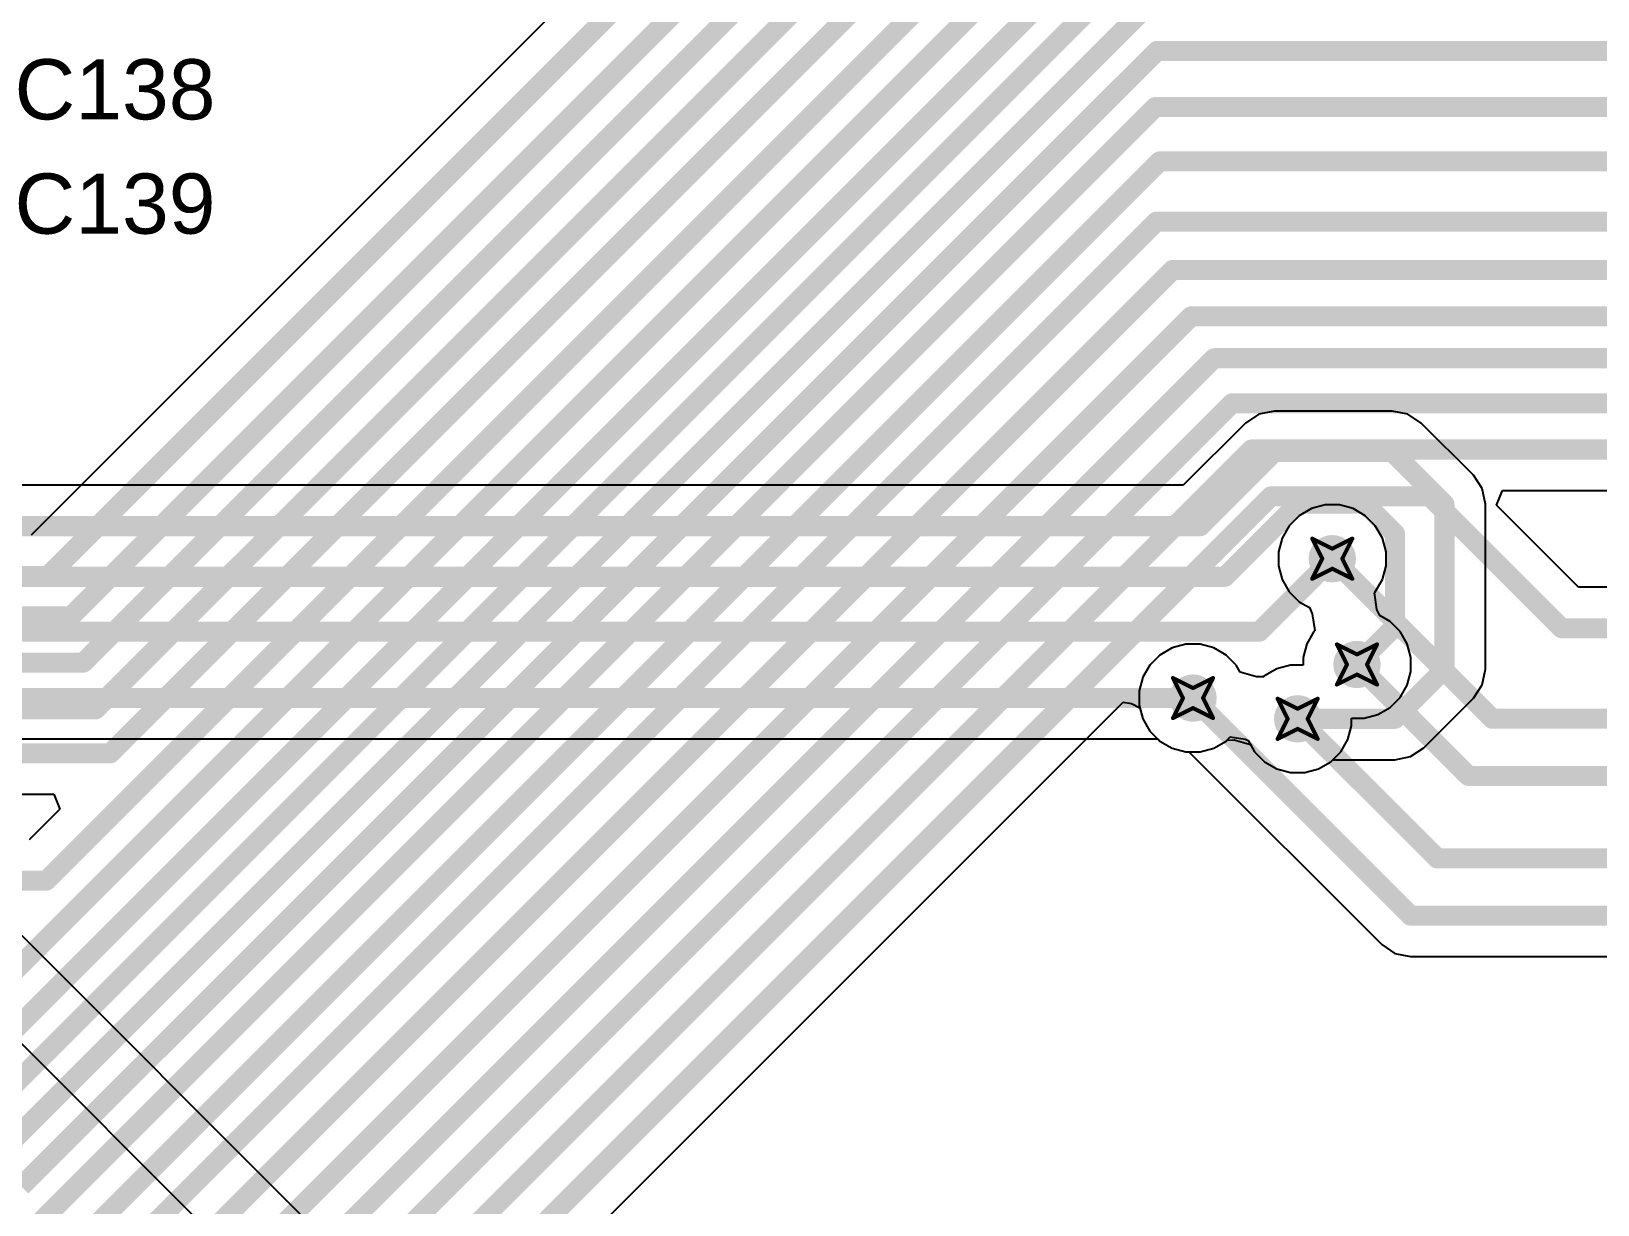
# Model space of a CAD drawing. Header units: inches. Extents: x -36 to 349, y -11 to 240.
# Drawn here: x 39.49 to 59.33, y 65.71 to 80.57 of the extents above; entities that cross this region are included whole.
import ezdxf

# ---------------------------------------------------------------- set-up
doc = ezdxf.new("R2010")
doc.units = ezdxf.units.IN
for name, color, linetype in [('Bottom Layer', 5, 'Continuous'), ('Drill Drawing', 1, 'Continuous'), ('Layer 1', 16, 'Continuous'), ('Layer 2', 76, 'Continuous'), ('Top Layer', 1, 'Continuous'), ('Top Overlay', 2, 'Continuous'), ('Via Holes', 16, 'Continuous')]:
    doc.layers.add(name, color=color, linetype=linetype)
doc.styles.add('Arial', font='', dxfattribs={"height": 0.2})
doc.styles.get('Arial').set_extended_font_data('Arial')

msp = doc.modelspace()

# ---------------------------------------------------------------- hatches: boundary and pattern name
at = {"layer": 'Bottom Layer'}
h = msp.add_hatch(color=5, dxfattribs=at)
edge = h.paths.add_edge_path()
edge.add_arc((55.965, 73.889), 0.3, 0, 360)
h = msp.add_hatch(color=5, dxfattribs=at)
edge = h.paths.add_edge_path()
edge.add_arc((56.278, 72.55), 0.3, 0, 360)
h = msp.add_hatch(color=5, dxfattribs=at)
edge = h.paths.add_edge_path()
edge.add_arc((54.202, 72.125), 0.3, 0, 360)
h = msp.add_hatch(color=5, dxfattribs=at)
edge = h.paths.add_edge_path()
edge.add_arc((55.527, 71.862), 0.3, 0, 360)
at = {"layer": 'Layer 1'}
h = msp.add_hatch(color=16, dxfattribs=at)
edge = h.paths.add_edge_path()
edge.add_arc((55.965, 73.889), 0.3, 0, 360)
h = msp.add_hatch(color=16, dxfattribs=at)
edge = h.paths.add_edge_path()
edge.add_arc((56.278, 72.55), 0.3, 0, 360)
h = msp.add_hatch(color=16, dxfattribs=at)
edge = h.paths.add_edge_path()
edge.add_arc((54.202, 72.125), 0.3, 0, 360)
h = msp.add_hatch(color=16, dxfattribs=at)
edge = h.paths.add_edge_path()
edge.add_arc((55.527, 71.862), 0.3, 0, 360)
at = {"layer": 'Layer 2'}
h = msp.add_hatch(color=76, dxfattribs=at)
edge = h.paths.add_edge_path()
edge.add_arc((55.965, 73.889), 0.3, 0, 360)
h = msp.add_hatch(color=76, dxfattribs=at)
edge = h.paths.add_edge_path()
edge.add_arc((56.278, 72.55), 0.3, 0, 360)
h = msp.add_hatch(color=76, dxfattribs=at)
edge = h.paths.add_edge_path()
edge.add_arc((54.202, 72.125), 0.3, 0, 360)
h = msp.add_hatch(color=76, dxfattribs=at)
edge = h.paths.add_edge_path()
edge.add_arc((55.527, 71.862), 0.3, 0, 360)
at = {"layer": 'Top Layer'}
h = msp.add_hatch(color=1, dxfattribs=at)
edge = h.paths.add_edge_path()
edge.add_arc((55.965, 73.889), 0.3, 0, 360)
h = msp.add_hatch(color=1, dxfattribs=at)
edge = h.paths.add_edge_path()
edge.add_arc((56.278, 72.55), 0.3, 0, 360)
h = msp.add_hatch(color=1, dxfattribs=at)
edge = h.paths.add_edge_path()
edge.add_arc((54.202, 72.125), 0.3, 0, 360)
h = msp.add_hatch(color=1, dxfattribs=at)
edge = h.paths.add_edge_path()
edge.add_arc((55.527, 71.862), 0.3, 0, 360)
at = {"layer": 'Via Holes'}
h = msp.add_hatch(color=7, dxfattribs=at)
edge = h.paths.add_edge_path()
edge.add_arc((55.965, 73.889), 0.15, 0, 360)
h = msp.add_hatch(color=7, dxfattribs=at)
edge = h.paths.add_edge_path()
edge.add_arc((56.278, 72.55), 0.15, 0, 360)
h = msp.add_hatch(color=7, dxfattribs=at)
edge = h.paths.add_edge_path()
edge.add_arc((54.202, 72.125), 0.15, 0, 360)
h = msp.add_hatch(color=7, dxfattribs=at)
edge = h.paths.add_edge_path()
edge.add_arc((55.527, 71.862), 0.15, 0, 360)

# ---------------------------------------------------------------- linework, layer by layer
at = {"layer": 'Bottom Layer'}
for p, q in [((55.232, 75.758), (55.034, 75.719)), ((56.724, 75.758), (55.232, 75.758)), ((55.232, 75.758), (55.232, 75.758)), ((56.922, 75.719), (56.724, 75.758)), ((54.866, 75.606), (54.079, 74.819)), ((55.034, 75.719), (54.866, 75.606)), ((54.866, 75.606), (54.866, 75.606)), ((57.09, 75.606), (56.922, 75.719)), ((57.752, 74.945), (57.09, 75.606)), ((54.079, 74.819), (36.495, 74.819)), ((57.864, 74.777), (57.752, 74.945)), ((57.752, 74.945), (57.752, 74.945)), ((57.904, 74.579), (57.864, 74.777)), ((57.904, 72.489), (57.904, 74.579)), ((57.864, 72.291), (57.904, 72.489)), ((57.752, 72.123), (57.864, 72.291)), ((57.125, 71.496), (57.752, 72.123)), ((34.885, 71.607), (53.757, 71.607)), ((53.757, 71.607), (53.784, 71.58)), ((54.62, 71.58), (54.673, 71.633)), ((54.673, 71.633), (54.862, 71.604)), ((54.862, 71.604), (54.9, 71.587)), ((53.784, 71.58), (53.939, 71.491)), ((53.939, 71.491), (54.112, 71.444)), ((54.112, 71.444), (54.291, 71.444)), ((54.291, 71.444), (54.465, 71.491)), ((54.465, 71.491), (54.62, 71.58)), ((54.9, 71.587), (54.982, 71.444)), ((54.982, 71.444), (55.109, 71.317)), ((56.957, 71.384), (57.125, 71.496)), ((55.109, 71.317), (55.264, 71.228)), ((55.264, 71.228), (55.437, 71.181)), ((55.617, 71.181), (55.79, 71.228)), ((55.79, 71.228), (55.945, 71.317)), ((55.945, 71.317), (55.972, 71.344)), ((55.972, 71.344), (56.758, 71.344)), ((56.758, 71.344), (56.957, 71.384)), ((55.437, 71.181), (55.617, 71.181))]:
    msp.add_line(p, q, dxfattribs=at)
for points in [[(54.293, 74.301, 0.254, 0.254, 0), (55.232, 75.24, 0.254, 0.254, 0)], [(55.232, 75.24, 0.254, 0.254, 0), (56.724, 75.24, 0.254, 0.254, 0)], [(56.724, 75.24, 0.254, 0.254, 0), (57.386, 74.579, 0.254, 0.254, 0)], [(54.605, 73.66, 0.254, 0.254, 0), (55.531, 74.586, 0.254, 0.254, 0)], [(55.531, 74.586, 0.254, 0.254, 0), (56.379, 74.586, 0.254, 0.254, 0)], [(56.379, 74.586, 0.254, 0.254, 0), (56.758, 74.207, 0.254, 0.254, 0)], [(57.386, 72.489, 0.254, 0.254, 0), (57.386, 74.579, 0.254, 0.254, 0)], [(36.28, 74.301, 0.254, 0.254, 0), (54.293, 74.301, 0.254, 0.254, 0)], [(56.758, 73.031, 0.254, 0.254, 0), (56.758, 74.207, 0.254, 0.254, 0)], [(55.04, 72.964, 0.254, 0.254, 0), (55.965, 73.889, 0.254, 0.254, 0)], [(35.859, 73.66, 0.254, 0.254, 0), (54.605, 73.66, 0.254, 0.254, 0)], [(35.224, 72.964, 0.254, 0.254, 0), (55.04, 72.964, 0.254, 0.254, 0)], [(56.278, 72.55, 0.254, 0.254, 0), (56.758, 73.031, 0.254, 0.254, 0)], [(56.758, 71.862, 0.254, 0.254, 0), (57.386, 72.489, 0.254, 0.254, 0)], [(34.885, 72.125, 0.254, 0.254, 0), (54.202, 72.125, 0.254, 0.254, 0)], [(55.527, 71.862, 0.254, 0.254, 0), (56.758, 71.862, 0.254, 0.254, 0)]]:
    msp.add_lwpolyline(points, format="xyseb", dxfattribs=at)
for points in [[(55.169, 75.24, 0.127, 0.127, 1), (55.296, 75.24, 0.127, 0.127, 1)], [(55.169, 75.24, 0.127, 0.127, 1), (55.296, 75.24, 0.127, 0.127, 1)], [(56.661, 75.24, 0.127, 0.127, 1), (56.788, 75.24, 0.127, 0.127, 1)], [(56.661, 75.24, 0.127, 0.127, 1), (56.788, 75.24, 0.127, 0.127, 1)], [(55.467, 74.586, 0.127, 0.127, 1), (55.594, 74.586, 0.127, 0.127, 1)], [(55.467, 74.586, 0.127, 0.127, 1), (55.594, 74.586, 0.127, 0.127, 1)], [(56.316, 74.586, 0.127, 0.127, 1), (56.443, 74.586, 0.127, 0.127, 1)], [(56.316, 74.586, 0.127, 0.127, 1), (56.443, 74.586, 0.127, 0.127, 1)], [(57.322, 74.579, 0.127, 0.127, 1), (57.449, 74.579, 0.127, 0.127, 1)], [(57.322, 74.579, 0.127, 0.127, 1), (57.449, 74.579, 0.127, 0.127, 1)], [(54.23, 74.301, 0.127, 0.127, 1), (54.357, 74.301, 0.127, 0.127, 1)], [(54.23, 74.301, 0.127, 0.127, 1), (54.357, 74.301, 0.127, 0.127, 1)], [(56.695, 74.207, 0.127, 0.127, 1), (56.822, 74.207, 0.127, 0.127, 1)], [(56.695, 74.207, 0.127, 0.127, 1), (56.822, 74.207, 0.127, 0.127, 1)], [(55.902, 73.889, 0.127, 0.127, 1), (56.029, 73.889, 0.127, 0.127, 1)], [(54.541, 73.66, 0.127, 0.127, 1), (54.668, 73.66, 0.127, 0.127, 1)], [(54.541, 73.66, 0.127, 0.127, 1), (54.668, 73.66, 0.127, 0.127, 1)], [(54.977, 72.964, 0.127, 0.127, 1), (55.104, 72.964, 0.127, 0.127, 1)], [(54.977, 72.964, 0.127, 0.127, 1), (55.104, 72.964, 0.127, 0.127, 1)], [(56.695, 73.031, 0.127, 0.127, 1), (56.822, 73.031, 0.127, 0.127, 1)], [(56.695, 73.031, 0.127, 0.127, 1), (56.822, 73.031, 0.127, 0.127, 1)], [(56.215, 72.55, 0.127, 0.127, 1), (56.342, 72.55, 0.127, 0.127, 1)], [(57.322, 72.489, 0.127, 0.127, 1), (57.449, 72.489, 0.127, 0.127, 1)], [(57.322, 72.489, 0.127, 0.127, 1), (57.449, 72.489, 0.127, 0.127, 1)], [(54.138, 72.125, 0.127, 0.127, 1), (54.265, 72.125, 0.127, 0.127, 1)], [(55.464, 71.862, 0.127, 0.127, 1), (55.591, 71.862, 0.127, 0.127, 1)], [(56.695, 71.862, 0.127, 0.127, 1), (56.822, 71.862, 0.127, 0.127, 1)], [(56.695, 71.862, 0.127, 0.127, 1), (56.822, 71.862, 0.127, 0.127, 1)]]:
    msp.add_lwpolyline(points, format="xyseb", close=True, dxfattribs=at)
at = {"layer": 'Drill Drawing'}
for points in [[(55.711, 74.143, 0.0508, 0.0508, 0), (55.965, 74.016, 0.0508, 0.0508, 0)], [(55.711, 74.143, 0.0508, 0.0508, 0), (55.838, 73.889, 0.0508, 0.0508, 0)], [(55.965, 74.016, 0.0508, 0.0508, 0), (56.219, 74.143, 0.0508, 0.0508, 0)], [(56.092, 73.889, 0.0508, 0.0508, 0), (56.219, 74.143, 0.0508, 0.0508, 0)], [(55.711, 73.635, 0.0508, 0.0508, 0), (55.838, 73.889, 0.0508, 0.0508, 0)], [(55.711, 73.635, 0.0508, 0.0508, 0), (55.965, 73.762, 0.0508, 0.0508, 0)], [(55.965, 73.762, 0.0508, 0.0508, 0), (56.219, 73.635, 0.0508, 0.0508, 0)], [(56.092, 73.889, 0.0508, 0.0508, 0), (56.219, 73.635, 0.0508, 0.0508, 0)], [(56.024, 72.804, 0.0508, 0.0508, 0), (56.278, 72.677, 0.0508, 0.0508, 0)], [(56.024, 72.804, 0.0508, 0.0508, 0), (56.151, 72.55, 0.0508, 0.0508, 0)], [(56.278, 72.677, 0.0508, 0.0508, 0), (56.532, 72.804, 0.0508, 0.0508, 0)], [(56.405, 72.55, 0.0508, 0.0508, 0), (56.532, 72.804, 0.0508, 0.0508, 0)], [(53.948, 72.379, 0.0508, 0.0508, 0), (54.202, 72.252, 0.0508, 0.0508, 0)], [(53.948, 72.379, 0.0508, 0.0508, 0), (54.075, 72.125, 0.0508, 0.0508, 0)], [(54.202, 72.252, 0.0508, 0.0508, 0), (54.456, 72.379, 0.0508, 0.0508, 0)], [(54.329, 72.125, 0.0508, 0.0508, 0), (54.456, 72.379, 0.0508, 0.0508, 0)], [(56.024, 72.296, 0.0508, 0.0508, 0), (56.151, 72.55, 0.0508, 0.0508, 0)], [(56.024, 72.296, 0.0508, 0.0508, 0), (56.278, 72.423, 0.0508, 0.0508, 0)], [(56.278, 72.423, 0.0508, 0.0508, 0), (56.532, 72.296, 0.0508, 0.0508, 0)], [(56.405, 72.55, 0.0508, 0.0508, 0), (56.532, 72.296, 0.0508, 0.0508, 0)], [(53.948, 71.871, 0.0508, 0.0508, 0), (54.075, 72.125, 0.0508, 0.0508, 0)], [(53.948, 71.871, 0.0508, 0.0508, 0), (54.202, 71.998, 0.0508, 0.0508, 0)], [(54.202, 71.998, 0.0508, 0.0508, 0), (54.456, 71.871, 0.0508, 0.0508, 0)], [(54.329, 72.125, 0.0508, 0.0508, 0), (54.456, 71.871, 0.0508, 0.0508, 0)], [(55.273, 72.116, 0.0508, 0.0508, 0), (55.527, 71.989, 0.0508, 0.0508, 0)], [(55.273, 72.116, 0.0508, 0.0508, 0), (55.4, 71.862, 0.0508, 0.0508, 0)], [(55.527, 71.989, 0.0508, 0.0508, 0), (55.781, 72.116, 0.0508, 0.0508, 0)], [(55.654, 71.862, 0.0508, 0.0508, 0), (55.781, 72.116, 0.0508, 0.0508, 0)], [(55.273, 71.608, 0.0508, 0.0508, 0), (55.4, 71.862, 0.0508, 0.0508, 0)], [(55.654, 71.862, 0.0508, 0.0508, 0), (55.781, 71.608, 0.0508, 0.0508, 0)], [(55.273, 71.608, 0.0508, 0.0508, 0), (55.527, 71.735, 0.0508, 0.0508, 0)], [(55.527, 71.735, 0.0508, 0.0508, 0), (55.781, 71.608, 0.0508, 0.0508, 0)]]:
    msp.add_lwpolyline(points, format="xyseb", dxfattribs=at)
for points in [[(55.698, 74.143, 0.0254, 0.0254, 1), (55.724, 74.143, 0.0254, 0.0254, 1)], [(55.698, 74.143, 0.0254, 0.0254, 1), (55.724, 74.143, 0.0254, 0.0254, 1)], [(56.206, 74.143, 0.0254, 0.0254, 1), (56.232, 74.143, 0.0254, 0.0254, 1)], [(56.206, 74.143, 0.0254, 0.0254, 1), (56.232, 74.143, 0.0254, 0.0254, 1)], [(55.952, 74.016, 0.0254, 0.0254, 1), (55.978, 74.016, 0.0254, 0.0254, 1)], [(55.952, 74.016, 0.0254, 0.0254, 1), (55.978, 74.016, 0.0254, 0.0254, 1)], [(55.825, 73.889, 0.0254, 0.0254, 1), (55.851, 73.889, 0.0254, 0.0254, 1)], [(55.825, 73.889, 0.0254, 0.0254, 1), (55.851, 73.889, 0.0254, 0.0254, 1)], [(55.952, 73.762, 0.0254, 0.0254, 1), (55.978, 73.762, 0.0254, 0.0254, 1)], [(55.952, 73.762, 0.0254, 0.0254, 1), (55.978, 73.762, 0.0254, 0.0254, 1)], [(56.079, 73.889, 0.0254, 0.0254, 1), (56.105, 73.889, 0.0254, 0.0254, 1)], [(56.079, 73.889, 0.0254, 0.0254, 1), (56.105, 73.889, 0.0254, 0.0254, 1)], [(55.698, 73.635, 0.0254, 0.0254, 1), (55.724, 73.635, 0.0254, 0.0254, 1)], [(55.698, 73.635, 0.0254, 0.0254, 1), (55.724, 73.635, 0.0254, 0.0254, 1)], [(56.206, 73.635, 0.0254, 0.0254, 1), (56.232, 73.635, 0.0254, 0.0254, 1)], [(56.206, 73.635, 0.0254, 0.0254, 1), (56.232, 73.635, 0.0254, 0.0254, 1)], [(56.011, 72.804, 0.0254, 0.0254, 1), (56.037, 72.804, 0.0254, 0.0254, 1)], [(56.011, 72.804, 0.0254, 0.0254, 1), (56.037, 72.804, 0.0254, 0.0254, 1)], [(56.519, 72.804, 0.0254, 0.0254, 1), (56.545, 72.804, 0.0254, 0.0254, 1)], [(56.519, 72.804, 0.0254, 0.0254, 1), (56.545, 72.804, 0.0254, 0.0254, 1)], [(56.265, 72.677, 0.0254, 0.0254, 1), (56.291, 72.677, 0.0254, 0.0254, 1)], [(56.265, 72.677, 0.0254, 0.0254, 1), (56.291, 72.677, 0.0254, 0.0254, 1)], [(53.935, 72.379, 0.0254, 0.0254, 1), (53.96, 72.379, 0.0254, 0.0254, 1)], [(53.935, 72.379, 0.0254, 0.0254, 1), (53.96, 72.379, 0.0254, 0.0254, 1)], [(54.443, 72.379, 0.0254, 0.0254, 1), (54.468, 72.379, 0.0254, 0.0254, 1)], [(54.443, 72.379, 0.0254, 0.0254, 1), (54.468, 72.379, 0.0254, 0.0254, 1)], [(56.138, 72.55, 0.0254, 0.0254, 1), (56.164, 72.55, 0.0254, 0.0254, 1)], [(56.138, 72.55, 0.0254, 0.0254, 1), (56.164, 72.55, 0.0254, 0.0254, 1)], [(56.265, 72.423, 0.0254, 0.0254, 1), (56.291, 72.423, 0.0254, 0.0254, 1)], [(56.265, 72.423, 0.0254, 0.0254, 1), (56.291, 72.423, 0.0254, 0.0254, 1)], [(56.392, 72.55, 0.0254, 0.0254, 1), (56.418, 72.55, 0.0254, 0.0254, 1)], [(56.392, 72.55, 0.0254, 0.0254, 1), (56.418, 72.55, 0.0254, 0.0254, 1)], [(54.189, 72.252, 0.0254, 0.0254, 1), (54.214, 72.252, 0.0254, 0.0254, 1)], [(54.189, 72.252, 0.0254, 0.0254, 1), (54.214, 72.252, 0.0254, 0.0254, 1)], [(56.011, 72.296, 0.0254, 0.0254, 1), (56.037, 72.296, 0.0254, 0.0254, 1)], [(56.011, 72.296, 0.0254, 0.0254, 1), (56.037, 72.296, 0.0254, 0.0254, 1)], [(56.519, 72.296, 0.0254, 0.0254, 1), (56.545, 72.296, 0.0254, 0.0254, 1)], [(56.519, 72.296, 0.0254, 0.0254, 1), (56.545, 72.296, 0.0254, 0.0254, 1)], [(54.062, 72.125, 0.0254, 0.0254, 1), (54.087, 72.125, 0.0254, 0.0254, 1)], [(54.062, 72.125, 0.0254, 0.0254, 1), (54.087, 72.125, 0.0254, 0.0254, 1)], [(54.189, 71.998, 0.0254, 0.0254, 1), (54.214, 71.998, 0.0254, 0.0254, 1)], [(54.189, 71.998, 0.0254, 0.0254, 1), (54.214, 71.998, 0.0254, 0.0254, 1)], [(54.316, 72.125, 0.0254, 0.0254, 1), (54.341, 72.125, 0.0254, 0.0254, 1)], [(54.316, 72.125, 0.0254, 0.0254, 1), (54.341, 72.125, 0.0254, 0.0254, 1)], [(55.26, 72.116, 0.0254, 0.0254, 1), (55.286, 72.116, 0.0254, 0.0254, 1)], [(55.26, 72.116, 0.0254, 0.0254, 1), (55.286, 72.116, 0.0254, 0.0254, 1)], [(55.514, 71.989, 0.0254, 0.0254, 1), (55.54, 71.989, 0.0254, 0.0254, 1)], [(55.514, 71.989, 0.0254, 0.0254, 1), (55.54, 71.989, 0.0254, 0.0254, 1)], [(55.768, 72.116, 0.0254, 0.0254, 1), (55.794, 72.116, 0.0254, 0.0254, 1)], [(55.768, 72.116, 0.0254, 0.0254, 1), (55.794, 72.116, 0.0254, 0.0254, 1)], [(53.935, 71.871, 0.0254, 0.0254, 1), (53.96, 71.871, 0.0254, 0.0254, 1)], [(53.935, 71.871, 0.0254, 0.0254, 1), (53.96, 71.871, 0.0254, 0.0254, 1)], [(54.443, 71.871, 0.0254, 0.0254, 1), (54.468, 71.871, 0.0254, 0.0254, 1)], [(54.443, 71.871, 0.0254, 0.0254, 1), (54.468, 71.871, 0.0254, 0.0254, 1)], [(55.387, 71.862, 0.0254, 0.0254, 1), (55.413, 71.862, 0.0254, 0.0254, 1)], [(55.387, 71.862, 0.0254, 0.0254, 1), (55.413, 71.862, 0.0254, 0.0254, 1)], [(55.641, 71.862, 0.0254, 0.0254, 1), (55.667, 71.862, 0.0254, 0.0254, 1)], [(55.641, 71.862, 0.0254, 0.0254, 1), (55.667, 71.862, 0.0254, 0.0254, 1)], [(55.26, 71.608, 0.0254, 0.0254, 1), (55.286, 71.608, 0.0254, 0.0254, 1)], [(55.26, 71.608, 0.0254, 0.0254, 1), (55.286, 71.608, 0.0254, 0.0254, 1)], [(55.514, 71.735, 0.0254, 0.0254, 1), (55.54, 71.735, 0.0254, 0.0254, 1)], [(55.514, 71.735, 0.0254, 0.0254, 1), (55.54, 71.735, 0.0254, 0.0254, 1)], [(55.768, 71.608, 0.0254, 0.0254, 1), (55.794, 71.608, 0.0254, 0.0254, 1)], [(55.768, 71.608, 0.0254, 0.0254, 1), (55.794, 71.608, 0.0254, 0.0254, 1)]]:
    msp.add_lwpolyline(points, format="xyseb", close=True, dxfattribs=at)
at = {"layer": 'Layer 1'}
for p, q in [((55.876, 74.57), (55.702, 74.523)), ((56.055, 74.57), (55.876, 74.57)), ((56.228, 74.523), (56.055, 74.57)), ((55.547, 74.434), (55.42, 74.307)), ((55.702, 74.523), (55.547, 74.434)), ((56.383, 74.434), (56.228, 74.523)), ((56.51, 74.307), (56.383, 74.434)), ((55.42, 74.307), (55.331, 74.151)), ((56.6, 74.151), (56.51, 74.307)), ((55.331, 74.151), (55.284, 73.978)), ((55.284, 73.978), (55.284, 73.799)), ((56.646, 73.978), (56.6, 74.151)), ((56.646, 73.799), (56.646, 73.978)), ((55.284, 73.799), (55.331, 73.626)), ((56.6, 73.626), (56.646, 73.799)), ((55.331, 73.626), (55.42, 73.47)), ((56.51, 73.47), (56.6, 73.626)), ((55.42, 73.47), (55.547, 73.344)), ((56.499, 73.459), (56.51, 73.47)), ((56.531, 73.248), (56.499, 73.459)), ((55.547, 73.344), (55.675, 73.27)), ((55.675, 73.27), (55.712, 73.191)), ((55.712, 73.191), (55.744, 72.98)), ((56.568, 73.169), (56.531, 73.248)), ((55.744, 72.98), (55.733, 72.969)), ((56.696, 73.095), (56.568, 73.169)), ((56.823, 72.969), (56.696, 73.095)), ((54.112, 72.806), (53.939, 72.76)), ((54.291, 72.806), (54.112, 72.806)), ((54.465, 72.76), (54.291, 72.806)), ((55.643, 72.813), (55.597, 72.64)), ((55.733, 72.969), (55.643, 72.813)), ((56.913, 72.813), (56.823, 72.969)), ((56.959, 72.64), (56.913, 72.813)), ((53.784, 72.67), (53.657, 72.543)), ((53.939, 72.76), (53.784, 72.67)), ((54.62, 72.67), (54.465, 72.76)), ((54.747, 72.543), (54.62, 72.67)), ((55.597, 72.64), (55.597, 72.543)), ((56.959, 72.461), (56.959, 72.64)), ((53.567, 72.388), (53.521, 72.215)), ((53.657, 72.543), (53.567, 72.388)), ((54.799, 72.452), (54.747, 72.543)), ((55.006, 72.393), (54.799, 72.452)), ((55.097, 72.395), (55.006, 72.393)), ((55.109, 72.407), (55.097, 72.395)), ((55.264, 72.497), (55.109, 72.407)), ((55.437, 72.543), (55.264, 72.497)), ((55.597, 72.543), (55.437, 72.543)), ((56.913, 72.288), (56.959, 72.461)), ((53.521, 72.215), (53.521, 72.036)), ((56.823, 72.132), (56.913, 72.288)), ((53.521, 72.036), (53.567, 71.862)), ((56.541, 71.916), (56.696, 72.005)), ((56.696, 72.005), (56.823, 72.132)), ((53.567, 71.862), (53.657, 71.707)), ((56.208, 71.772), (56.208, 71.869)), ((56.208, 71.869), (56.368, 71.869)), ((56.368, 71.869), (56.541, 71.916)), ((53.657, 71.707), (53.784, 71.58)), ((54.62, 71.58), (54.632, 71.592)), ((54.632, 71.592), (54.723, 71.594)), ((54.723, 71.594), (54.93, 71.535)), ((56.072, 71.444), (56.162, 71.599)), ((56.162, 71.599), (56.208, 71.772)), ((53.784, 71.58), (53.939, 71.491)), ((53.939, 71.491), (54.112, 71.444)), ((54.112, 71.444), (54.291, 71.444)), ((54.291, 71.444), (54.465, 71.491)), ((54.465, 71.491), (54.62, 71.58)), ((54.93, 71.535), (54.982, 71.444)), ((54.982, 71.444), (55.109, 71.317)), ((55.945, 71.317), (56.072, 71.444)), ((55.109, 71.317), (55.264, 71.228)), ((55.264, 71.228), (55.437, 71.181)), ((55.617, 71.181), (55.79, 71.228)), ((55.79, 71.228), (55.945, 71.317)), ((55.437, 71.181), (55.617, 71.181))]:
    msp.add_line(p, q, dxfattribs=at)
at = {"layer": 'Layer 2'}
for p, q in [((51.012, 57.48), (33.74, 74.752)), ((55.876, 74.57), (55.702, 74.523)), ((56.055, 74.57), (55.876, 74.57)), ((56.228, 74.523), (56.055, 74.57)), ((55.547, 74.434), (55.42, 74.307)), ((55.702, 74.523), (55.547, 74.434)), ((56.383, 74.434), (56.228, 74.523)), ((56.51, 74.307), (56.383, 74.434)), ((55.42, 74.307), (55.331, 74.151)), ((56.6, 74.151), (56.51, 74.307)), ((55.331, 74.151), (55.284, 73.978)), ((55.284, 73.978), (55.284, 73.799)), ((56.646, 73.978), (56.6, 74.151)), ((56.646, 73.799), (56.646, 73.978)), ((33.308, 73.812), (50.225, 56.896)), ((55.284, 73.799), (55.331, 73.626)), ((56.6, 73.626), (56.646, 73.799)), ((55.331, 73.626), (55.42, 73.47)), ((56.51, 73.47), (56.6, 73.626)), ((55.42, 73.47), (55.547, 73.344)), ((56.499, 73.459), (56.51, 73.47)), ((56.531, 73.248), (56.499, 73.459)), ((55.547, 73.344), (55.675, 73.27)), ((55.675, 73.27), (55.712, 73.191)), ((55.712, 73.191), (55.744, 72.98)), ((56.568, 73.169), (56.531, 73.248)), ((55.744, 72.98), (55.733, 72.969)), ((56.696, 73.095), (56.568, 73.169)), ((56.823, 72.969), (56.696, 73.095)), ((54.112, 72.806), (53.939, 72.76)), ((54.291, 72.806), (54.112, 72.806)), ((54.465, 72.76), (54.291, 72.806)), ((55.643, 72.813), (55.597, 72.64)), ((55.733, 72.969), (55.643, 72.813)), ((56.913, 72.813), (56.823, 72.969)), ((56.959, 72.64), (56.913, 72.813)), ((53.784, 72.67), (53.657, 72.543)), ((53.939, 72.76), (53.784, 72.67)), ((54.62, 72.67), (54.465, 72.76)), ((54.747, 72.543), (54.62, 72.67)), ((55.597, 72.64), (55.597, 72.543)), ((56.959, 72.461), (56.959, 72.64)), ((53.567, 72.388), (53.521, 72.215)), ((53.657, 72.543), (53.567, 72.388)), ((54.799, 72.452), (54.747, 72.543)), ((55.006, 72.393), (54.799, 72.452)), ((55.097, 72.395), (55.006, 72.393)), ((55.109, 72.407), (55.097, 72.395)), ((55.264, 72.497), (55.109, 72.407)), ((55.437, 72.543), (55.264, 72.497)), ((55.597, 72.543), (55.437, 72.543)), ((56.913, 72.288), (56.959, 72.461)), ((53.521, 72.215), (53.521, 72.036)), ((56.823, 72.132), (56.913, 72.288)), ((53.521, 72.036), (53.567, 71.862)), ((56.541, 71.916), (56.696, 72.005)), ((56.696, 72.005), (56.823, 72.132)), ((53.567, 71.862), (53.657, 71.707)), ((56.208, 71.772), (56.208, 71.869)), ((56.208, 71.869), (56.368, 71.869)), ((56.368, 71.869), (56.541, 71.916)), ((53.657, 71.707), (53.784, 71.58)), ((54.62, 71.58), (54.632, 71.592)), ((54.632, 71.592), (54.723, 71.594)), ((54.723, 71.594), (54.93, 71.535)), ((56.072, 71.444), (56.162, 71.599)), ((56.162, 71.599), (56.208, 71.772)), ((53.784, 71.58), (53.939, 71.491)), ((53.939, 71.491), (54.112, 71.444)), ((54.112, 71.444), (54.291, 71.444)), ((54.291, 71.444), (54.465, 71.491)), ((54.465, 71.491), (54.62, 71.58)), ((54.93, 71.535), (54.982, 71.444)), ((54.982, 71.444), (55.109, 71.317)), ((55.945, 71.317), (56.072, 71.444)), ((55.109, 71.317), (55.264, 71.228)), ((55.264, 71.228), (55.437, 71.181)), ((55.617, 71.181), (55.79, 71.228)), ((55.79, 71.228), (55.945, 71.317)), ((55.437, 71.181), (55.617, 71.181))]:
    msp.add_line(p, q, dxfattribs=at)
at = {"layer": 'Top Layer'}
for p, q in [((54.717, 89.413), (39.492, 74.188)), ((58.044, 74.567), (58.122, 74.754)), ((59.084, 73.527), (58.044, 74.567)), ((58.122, 74.754), (59.905, 74.754)), ((60.466, 73.527), (59.084, 73.527)), ((41.482, 60.238), (53.318, 72.074)), ((53.318, 72.074), (53.422, 72.054)), ((53.422, 72.054), (53.53, 72)), ((53.53, 72), (53.567, 71.862)), ((53.567, 71.862), (53.657, 71.707)), ((53.657, 71.707), (53.784, 71.58)), ((53.784, 71.58), (53.939, 71.491)), ((53.939, 71.491), (54.112, 71.444)), ((54.112, 71.444), (54.15, 71.444)), ((54.15, 71.444), (56.591, 69.004)), ((13.516, 70.907), (39.779, 70.907)), ((39.779, 70.907), (39.856, 70.719)), ((39.856, 70.719), (39.468, 70.331)), ((56.591, 69.004), (56.759, 68.892)), ((56.759, 68.892), (56.957, 68.852)), ((56.957, 68.852), (65.984, 68.852))]:
    msp.add_line(p, q, dxfattribs=at)
for points in [[(39.707, 73.67, 0.254, 0.254, 0), (55.084, 89.047, 0.254, 0.254, 0)], [(39.997, 73.16, 0.254, 0.254, 0), (55.342, 88.505, 0.254, 0.254, 0)], [(40.155, 72.574, 0.254, 0.254, 0), (55.554, 87.973, 0.254, 0.254, 0)], [(40.306, 71.981, 0.254, 0.254, 0), (55.771, 87.445, 0.254, 0.254, 0)], [(40.495, 71.425, 0.254, 0.254, 0), (55.96, 86.89, 0.254, 0.254, 0)], [(39.683, 69.813, 0.254, 0.254, 0), (56.215, 86.345, 0.254, 0.254, 0)], [(39.094, 68.479, 0.254, 0.254, 0), (56.386, 85.772, 0.254, 0.254, 0)], [(39.267, 67.908, 0.254, 0.254, 0), (56.574, 85.215, 0.254, 0.254, 0)], [(39.276, 67.227, 0.254, 0.254, 0), (56.715, 84.666, 0.254, 0.254, 0)], [(39.248, 66.51, 0.254, 0.254, 0), (56.905, 84.167, 0.254, 0.254, 0)], [(39.367, 65.94, 0.254, 0.254, 0), (53.745, 80.318, 0.254, 0.254, 0)], [(53.745, 80.318, 0.254, 0.254, 0), (68.386, 80.318, 0.254, 0.254, 0)], [(39.478, 65.361, 0.254, 0.254, 0), (53.724, 79.607, 0.254, 0.254, 0)], [(53.724, 79.607, 0.254, 0.254, 0), (67.489, 79.607, 0.254, 0.254, 0)], [(39.622, 64.761, 0.254, 0.254, 0), (53.782, 78.921, 0.254, 0.254, 0)], [(53.782, 78.921, 0.254, 0.254, 0), (68.386, 78.921, 0.254, 0.254, 0)], [(39.672, 64.089, 0.254, 0.254, 0), (53.739, 78.156, 0.254, 0.254, 0)], [(53.739, 78.156, 0.254, 0.254, 0), (67.167, 78.156, 0.254, 0.254, 0)], [(39.911, 63.511, 0.254, 0.254, 0), (53.946, 77.546, 0.254, 0.254, 0)], [(53.946, 77.546, 0.254, 0.254, 0), (66.439, 77.546, 0.254, 0.254, 0)], [(40.152, 62.931, 0.254, 0.254, 0), (54.178, 76.957, 0.254, 0.254, 0)], [(54.178, 76.957, 0.254, 0.254, 0), (66.02, 76.957, 0.254, 0.254, 0)], [(40.392, 62.35, 0.254, 0.254, 0), (54.47, 76.428, 0.254, 0.254, 0)], [(54.47, 76.428, 0.254, 0.254, 0), (65.617, 76.428, 0.254, 0.254, 0)], [(40.626, 61.786, 0.254, 0.254, 0), (54.696, 75.856, 0.254, 0.254, 0)], [(54.696, 75.856, 0.254, 0.254, 0), (60.83, 75.856, 0.254, 0.254, 0)], [(40.869, 61.198, 0.254, 0.254, 0), (54.943, 75.272, 0.254, 0.254, 0)], [(54.943, 75.272, 0.254, 0.254, 0), (60.12, 75.272, 0.254, 0.254, 0)], [(41.115, 60.604, 0.254, 0.254, 0), (55.19, 74.679, 0.254, 0.254, 0)], [(55.19, 74.679, 0.254, 0.254, 0), (57.199, 74.679, 0.254, 0.254, 0)], [(57.199, 74.679, 0.254, 0.254, 0), (58.869, 73.009, 0.254, 0.254, 0)], [(55.965, 73.889, 0.254, 0.254, 0), (57.99, 71.864, 0.254, 0.254, 0)], [(20.073, 73.67, 0.254, 0.254, 0), (39.707, 73.67, 0.254, 0.254, 0)], [(19.727, 73.16, 0.254, 0.254, 0), (39.997, 73.16, 0.254, 0.254, 0)], [(58.869, 73.009, 0.254, 0.254, 0), (72.435, 73.009, 0.254, 0.254, 0)], [(19.336, 72.574, 0.254, 0.254, 0), (40.155, 72.574, 0.254, 0.254, 0)], [(56.278, 72.55, 0.254, 0.254, 0), (57.689, 71.139, 0.254, 0.254, 0)], [(54.202, 72.125, 0.254, 0.254, 0), (56.957, 69.37, 0.254, 0.254, 0)], [(19.104, 71.981, 0.254, 0.254, 0), (40.306, 71.981, 0.254, 0.254, 0)], [(55.527, 71.862, 0.254, 0.254, 0), (57.294, 70.095, 0.254, 0.254, 0)], [(57.99, 71.864, 0.254, 0.254, 0), (66.199, 71.864, 0.254, 0.254, 0)], [(12.819, 71.425, 0.254, 0.254, 0), (40.495, 71.425, 0.254, 0.254, 0)], [(57.689, 71.139, 0.254, 0.254, 0), (67.065, 71.139, 0.254, 0.254, 0)], [(57.294, 70.095, 0.254, 0.254, 0), (67.065, 70.095, 0.254, 0.254, 0)], [(12.578, 69.813, 0.254, 0.254, 0), (39.683, 69.813, 0.254, 0.254, 0)], [(56.957, 69.37, 0.254, 0.254, 0), (66.199, 69.37, 0.254, 0.254, 0)]]:
    msp.add_lwpolyline(points, format="xyseb", dxfattribs=at)
for points in [[(53.682, 80.318, 0.127, 0.127, 1), (53.809, 80.318, 0.127, 0.127, 1)], [(53.682, 80.318, 0.127, 0.127, 1), (53.809, 80.318, 0.127, 0.127, 1)], [(53.66, 79.607, 0.127, 0.127, 1), (53.787, 79.607, 0.127, 0.127, 1)], [(53.66, 79.607, 0.127, 0.127, 1), (53.787, 79.607, 0.127, 0.127, 1)], [(53.719, 78.921, 0.127, 0.127, 1), (53.846, 78.921, 0.127, 0.127, 1)], [(53.719, 78.921, 0.127, 0.127, 1), (53.846, 78.921, 0.127, 0.127, 1)], [(53.675, 78.156, 0.127, 0.127, 1), (53.802, 78.156, 0.127, 0.127, 1)], [(53.675, 78.156, 0.127, 0.127, 1), (53.802, 78.156, 0.127, 0.127, 1)], [(53.882, 77.546, 0.127, 0.127, 1), (54.009, 77.546, 0.127, 0.127, 1)], [(53.882, 77.546, 0.127, 0.127, 1), (54.009, 77.546, 0.127, 0.127, 1)], [(54.115, 76.957, 0.127, 0.127, 1), (54.242, 76.957, 0.127, 0.127, 1)], [(54.115, 76.957, 0.127, 0.127, 1), (54.242, 76.957, 0.127, 0.127, 1)], [(54.407, 76.428, 0.127, 0.127, 1), (54.534, 76.428, 0.127, 0.127, 1)], [(54.407, 76.428, 0.127, 0.127, 1), (54.534, 76.428, 0.127, 0.127, 1)], [(54.633, 75.856, 0.127, 0.127, 1), (54.76, 75.856, 0.127, 0.127, 1)], [(54.633, 75.856, 0.127, 0.127, 1), (54.76, 75.856, 0.127, 0.127, 1)], [(54.88, 75.272, 0.127, 0.127, 1), (55.007, 75.272, 0.127, 0.127, 1)], [(54.88, 75.272, 0.127, 0.127, 1), (55.007, 75.272, 0.127, 0.127, 1)], [(55.126, 74.679, 0.127, 0.127, 1), (55.253, 74.679, 0.127, 0.127, 1)], [(55.126, 74.679, 0.127, 0.127, 1), (55.253, 74.679, 0.127, 0.127, 1)], [(57.136, 74.679, 0.127, 0.127, 1), (57.263, 74.679, 0.127, 0.127, 1)], [(57.136, 74.679, 0.127, 0.127, 1), (57.263, 74.679, 0.127, 0.127, 1)], [(55.902, 73.889, 0.127, 0.127, 1), (56.029, 73.889, 0.127, 0.127, 1)], [(39.643, 73.67, 0.127, 0.127, 1), (39.77, 73.67, 0.127, 0.127, 1)], [(39.643, 73.67, 0.127, 0.127, 1), (39.77, 73.67, 0.127, 0.127, 1)], [(39.933, 73.16, 0.127, 0.127, 1), (40.06, 73.16, 0.127, 0.127, 1)], [(39.933, 73.16, 0.127, 0.127, 1), (40.06, 73.16, 0.127, 0.127, 1)], [(58.806, 73.009, 0.127, 0.127, 1), (58.933, 73.009, 0.127, 0.127, 1)], [(58.806, 73.009, 0.127, 0.127, 1), (58.933, 73.009, 0.127, 0.127, 1)], [(40.091, 72.574, 0.127, 0.127, 1), (40.218, 72.574, 0.127, 0.127, 1)], [(40.091, 72.574, 0.127, 0.127, 1), (40.218, 72.574, 0.127, 0.127, 1)], [(56.215, 72.55, 0.127, 0.127, 1), (56.342, 72.55, 0.127, 0.127, 1)], [(54.138, 72.125, 0.127, 0.127, 1), (54.265, 72.125, 0.127, 0.127, 1)], [(40.243, 71.981, 0.127, 0.127, 1), (40.37, 71.981, 0.127, 0.127, 1)], [(40.243, 71.981, 0.127, 0.127, 1), (40.37, 71.981, 0.127, 0.127, 1)], [(55.464, 71.862, 0.127, 0.127, 1), (55.591, 71.862, 0.127, 0.127, 1)], [(57.926, 71.864, 0.127, 0.127, 1), (58.053, 71.864, 0.127, 0.127, 1)], [(57.926, 71.864, 0.127, 0.127, 1), (58.053, 71.864, 0.127, 0.127, 1)], [(40.431, 71.425, 0.127, 0.127, 1), (40.558, 71.425, 0.127, 0.127, 1)], [(40.431, 71.425, 0.127, 0.127, 1), (40.558, 71.425, 0.127, 0.127, 1)], [(57.626, 71.139, 0.127, 0.127, 1), (57.753, 71.139, 0.127, 0.127, 1)], [(57.626, 71.139, 0.127, 0.127, 1), (57.753, 71.139, 0.127, 0.127, 1)], [(57.23, 70.095, 0.127, 0.127, 1), (57.357, 70.095, 0.127, 0.127, 1)], [(57.23, 70.095, 0.127, 0.127, 1), (57.357, 70.095, 0.127, 0.127, 1)], [(39.62, 69.813, 0.127, 0.127, 1), (39.747, 69.813, 0.127, 0.127, 1)], [(39.62, 69.813, 0.127, 0.127, 1), (39.747, 69.813, 0.127, 0.127, 1)], [(56.893, 69.37, 0.127, 0.127, 1), (57.02, 69.37, 0.127, 0.127, 1)], [(56.893, 69.37, 0.127, 0.127, 1), (57.02, 69.37, 0.127, 0.127, 1)]]:
    msp.add_lwpolyline(points, format="xyseb", close=True, dxfattribs=at)

# ---------------------------------------------------------------- texts
at = {"layer": 'Top Overlay', "style": 'Arial'}
for s, p in [('C138', (39.282, 79.451)), ('C139', (39.282, 78.004))]:
    msp.add_text(s, height=0.762, dxfattribs=at).set_placement(p)

doc.saveas('drawing.dxf')
